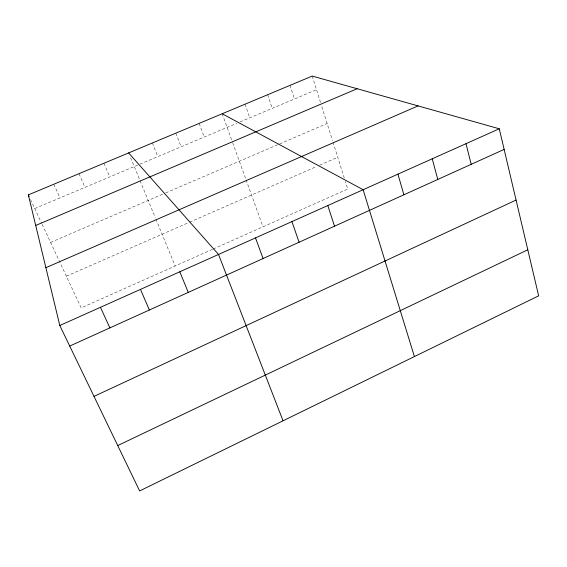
<?xml version="1.0" encoding="UTF-8"?>
<svg xmlns="http://www.w3.org/2000/svg" width="567" height="567" viewBox="0 0 567 567"><rect width="100%" height="100%" fill="white"/><g stroke="black" fill="none" stroke-linecap="round" stroke-linejoin="round"><path stroke-width="0.43" stroke-dasharray="2.83 2.13" d="M212.405 249.381L81.187 307.902L41.986 224.064M213.199 249.026L347.741 189.024L345.395 181.553M66.353 276.179L188.783 222.526M189.591 222.172L316.492 166.563M319.646 165.181L337.748 157.243M50.569 242.414L164.933 193.234M165.727 192.893L327.138 123.486M34.736 208.543L139.128 164.508M139.943 164.161L236.829 123.294M240.068 121.926L316.506 89.685M30.476 199.442L41.625 223.292M53.808 184.232L59.996 197.89M79.004 173.686L85 187.344M103.945 163.246L109.75 176.897M130.623 157.732L155.202 217.466M155.861 219.06L175.168 265.987M152.367 142.983L157.81 156.627M175.869 133.146L181.135 146.789M199.145 123.408L204.233 137.044M222.193 113.754L232.399 142.012M232.69 142.82L245.49 178.265M246.071 179.859L263.024 226.807M245.022 104.2L249.785 117.83M267.638 94.739L272.231 108.361M290.035 85.362L294.471 98.977M312.226 76.07L320.582 102.662M321.858 106.716L332.482 140.496M333.013 142.175L344.353 178.236"/><path stroke-width="0.85" d="M117.73 445.563L527.792 249.778M93.994 396.376L516.069 200.052M69.72 346.061L504.134 149.412M59.797 325.501L499.272 128.787L538.65 295.832L139.624 490.93L59.797 325.501L28.35 194.892L312.226 76.07L499.272 128.787M45.877 267.688L418.056 105.901M35.707 225.453L357.153 88.736M222.193 113.754L363.135 189.725L414.399 356.579M128.638 152.913L218.522 254.455L283.046 420.799M28.35 194.892L29.059 196.409M100.451 307.3L109.878 327.889M140.453 289.397L149.383 310M179.803 271.784L188.265 292.402M255.511 237.899L263.081 258.531M291.934 221.591L299.085 242.237M327.804 205.537L334.544 226.183M397.935 174.147L403.895 194.793M432.217 158.803L437.802 179.441M465.989 143.685L471.212 164.317"/></g></svg>
